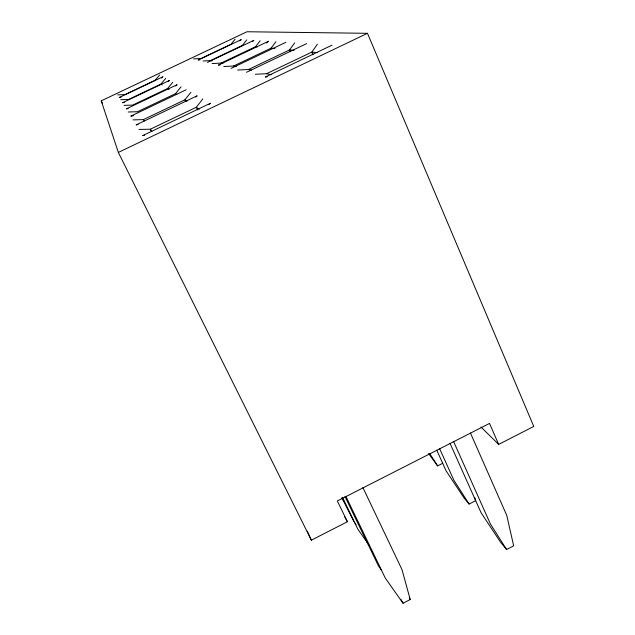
<?xml version="1.0" encoding="UTF-8"?>
<svg xmlns="http://www.w3.org/2000/svg" width="635" height="635" viewBox="0 0 635 635"><rect width="100%" height="100%" fill="white"/><g stroke="black" fill="none" stroke-linecap="round" stroke-linejoin="round"><path stroke-width="0.95" d="M317.357 44.267L311.817 52.102L266.549 73.716L255.381 74.247M294.672 42.878L289.489 49.951L248.491 69.493L237.649 70.04M223.766 66.524L233.585 66.008L271.05 48.181L275.908 41.727M212.098 63.579L221.067 63.087L255.564 46.688L260.136 40.759M202.819 98.933L196.294 107.267L150.312 129.23L138.906 129.429M246.682 39.934L242.38 45.418L210.415 60.595L203.073 61.008M235.077 39.219L231.005 44.323L201.231 58.444L193.588 58.888M190.889 92.321L184.904 99.806L143.312 119.634L133.04 119.872M128.207 111.982L137.541 111.728L175.506 93.655L181.031 86.86M124.142 105.362L132.699 105.093L167.616 88.495L172.752 82.272M120.682 99.727L128.588 99.449L160.909 84.098L165.703 78.359M159.623 74.993L155.13 80.312L125.039 94.591L117.697 94.877M161.473 78.026L162.87 76.787L119.293 97.465L121.063 97.203M168.116 81.621L169.45 80.439L122.523 102.727L124.42 102.441M175.681 85.971L177.141 84.701L126.294 108.879L128.119 108.585M239.776 40.878L241.268 39.6L198.16 60.047L200.025 59.825M252.397 41.6L253.841 40.37L207.447 62.397M195.707 97.028L197.167 95.798L136.128 124.904L138.081 124.555M266.359 43.061L268.502 41.267L218.289 65.143L220.154 64.905M209.026 104.45L210.534 103.203L142.708 135.612L144.502 135.279M345.829 496.276L385.326 578.144L403.034 603.25L410.218 599.519L401.971 569.547L362.902 487.577M450.048 443.389L481.108 512.81L500.602 542.258L506.587 549.513L513.675 545.83L506.762 515.414L470.448 433.03M436.777 450.207L446.143 470.932L464.09 498.007L469.082 504.055L475.567 500.713L474.893 497.896M428.561 453.509L437.61 465.899L442.73 463.288M311.364 540.163L347.409 521.732L337.328 500.959L489.522 423.418L498.642 444.413L533.765 426.45L367.467 33.314L246.975 31.75L101.235 100.838L118.34 152.424L311.364 540.163L307.237 531.154M246.491 72.279L306.618 43.609M332.01 45.172L265.311 77.041L267.2 76.756M118.34 152.424L367.467 33.314M186.238 89.741L130.762 116.157L133.437 115.705M231.108 68.382L285.829 42.331M255.564 46.688L257.5 46.871M271.05 48.181L274.971 48.554M294.076 50.395L289.489 49.951L290.29 51.76M317.341 52.634L311.817 52.102L313.007 54.824M210.415 60.595L212.011 60.968M221.067 63.087L222.941 63.524M233.585 66.008L236.355 66.659M248.491 69.493L251.357 70.168M266.549 73.716L271.113 74.779M160.909 84.098L162.171 84.923M167.616 88.495L169.093 89.456M175.506 93.655L176.903 94.567M187.007 101.187L184.904 99.806L185.753 101.592M199.255 109.212L196.294 107.267L197.564 109.958M480.997 427.03L498.642 444.413M143.312 119.634L144.343 121.055M151.9 131.413L150.312 129.23L151.178 131.008M368.713 544.671L357.926 529.288L342.479 497.348M341.598 497.864L344.345 501.793M381.175 569.849L378.381 565.761L344.98 496.554M353.822 521.454L342.281 498.586M354.941 523.089L356.06 524.732M429.641 453.477L437.61 465.899M469.082 504.055L453.85 480.155L439.618 448.612M506.587 549.513L490.363 523.891L453.636 441.603M409.289 597.916L410.218 599.519M400.748 599.218L403.034 603.25M344.559 516.533L347.409 521.732M101.235 100.838L102.552 103.497"/></g></svg>
